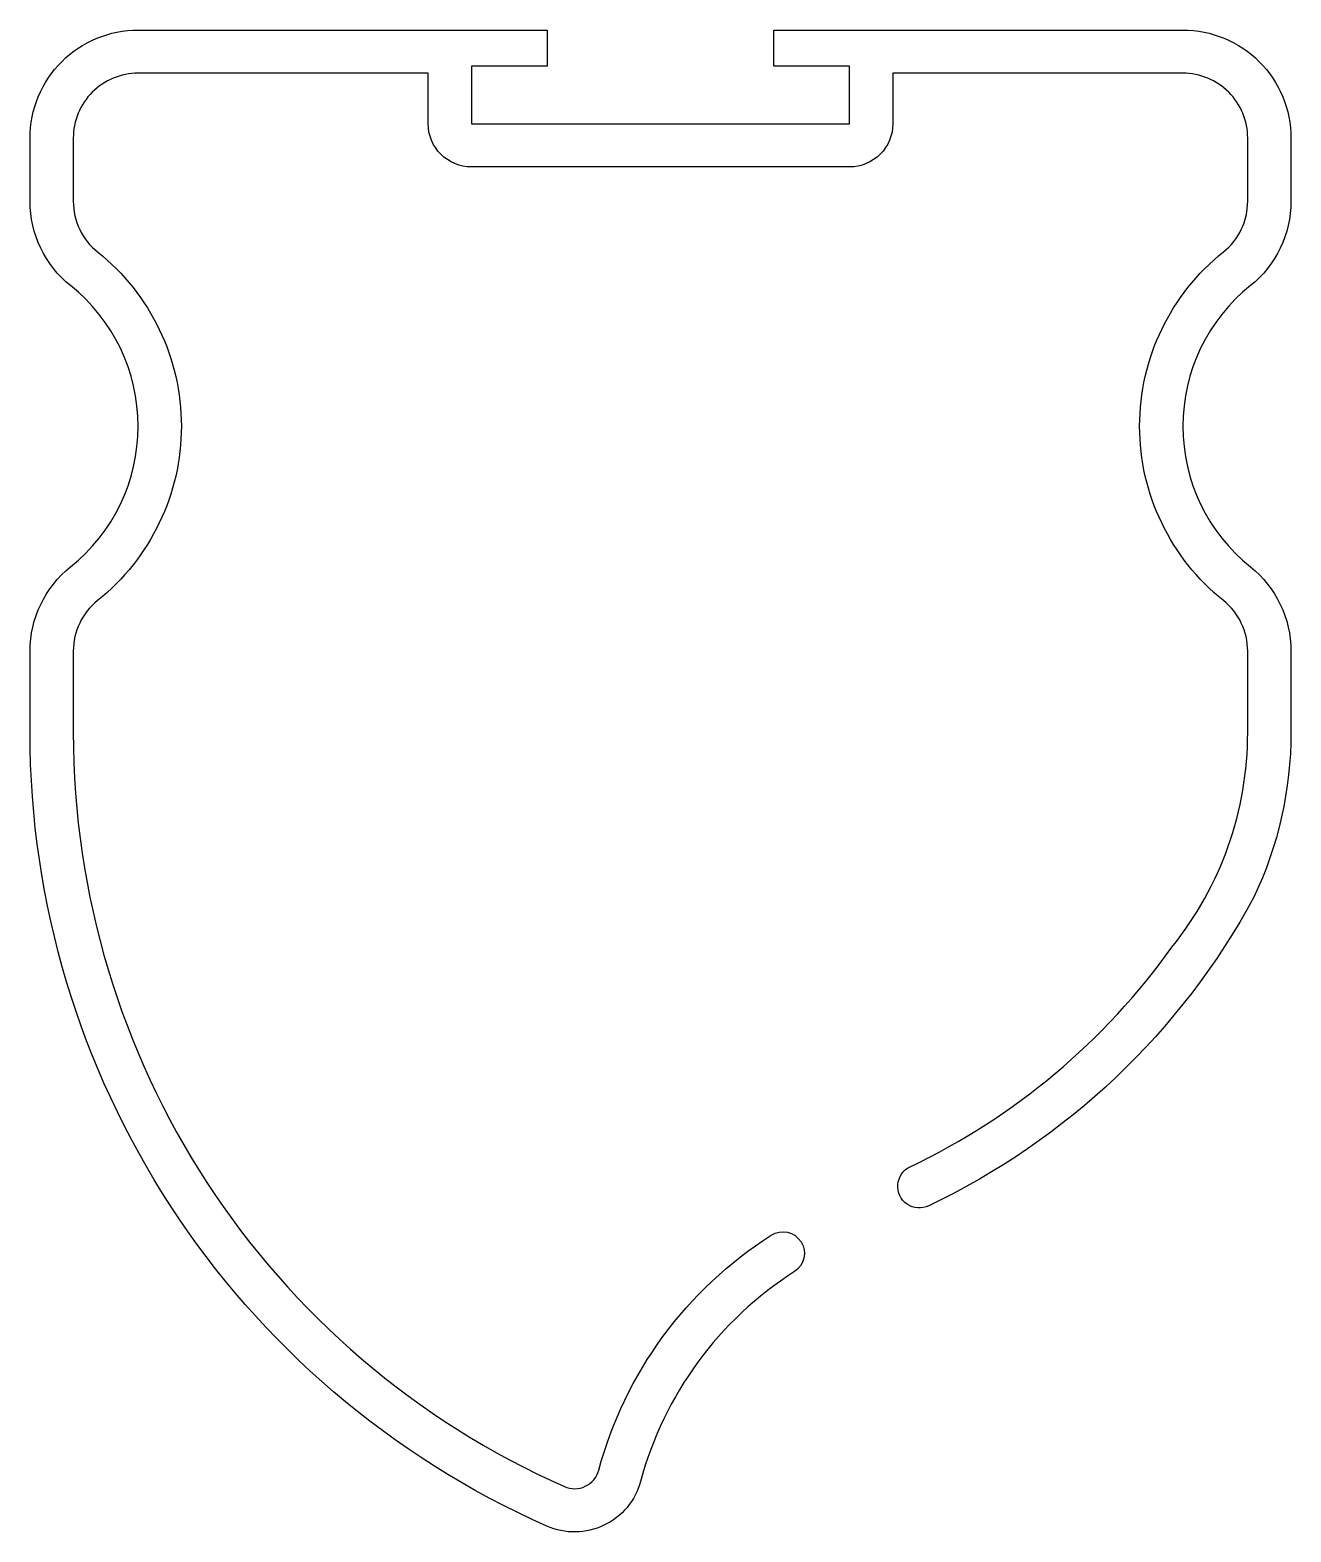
# Model space of a CAD drawing. Extents: x 243.2 to 278.2, y 230.3 to 272.
import ezdxf

# ---------------------------------------------------------------- set-up
doc = ezdxf.new("R2010")
doc.units = 0
doc.layers.add('ANA', color=220, linetype='CONTINUOUS')

msp = doc.modelspace()

# ---------------------------------------------------------------- linework, layer by layer
at = {"layer": 'ANA'}
msp.add_lwpolyline([(244.385, 267.234, 0.227735), (245.06, 265.828, -0.480384), (245.06, 256.149, 0.227735), (244.385, 254.744), (244.385, 252.489, 0.296804), (258.016, 231.548, 0.45988), (258.971, 232.004, -0.186905), (263.757, 238.528, -1), (264.403, 237.516, 0.186905), (260.13, 231.692, -0.45988), (257.53, 230.451, -0.296804), (243.185, 252.489), (243.185, 254.744, -0.227735), (244.31, 257.085, 0.480384), (244.31, 264.892, -0.227735), (243.185, 267.234), (243.185, 268.989, -0.414214), (246.185, 271.989), (257.535, 271.989), (257.535, 270.989), (255.435, 270.989), (255.435, 269.389), (265.935, 269.389), (265.935, 270.989), (263.835, 270.989), (263.835, 271.989), (275.185, 271.989, -0.414214), (278.185, 268.989), (278.185, 267.234, -0.227735), (277.06, 264.892, 0.480384), (277.06, 257.085, -0.227735), (278.185, 254.744), (278.185, 252.489, -0.110991), (277.156, 247.91, -0.15869), (268.129, 239.342, -1), (267.613, 240.426, 0.127559), (274.881, 246.527, 0.171256), (276.985, 252.489), (276.985, 254.744, 0.227735), (276.31, 256.149, -0.480384), (276.31, 265.828, 0.227735), (276.985, 267.234), (276.985, 268.989, 0.414214), (275.185, 270.789), (267.135, 270.789), (267.135, 269.389, -0.414214), (265.935, 268.189), (255.435, 268.189, -0.414214), (254.235, 269.389), (254.235, 270.789), (246.185, 270.789, 0.414214), (244.385, 268.989)], format="xyb", close=True, dxfattribs=at)

doc.saveas('drawing.dxf')
